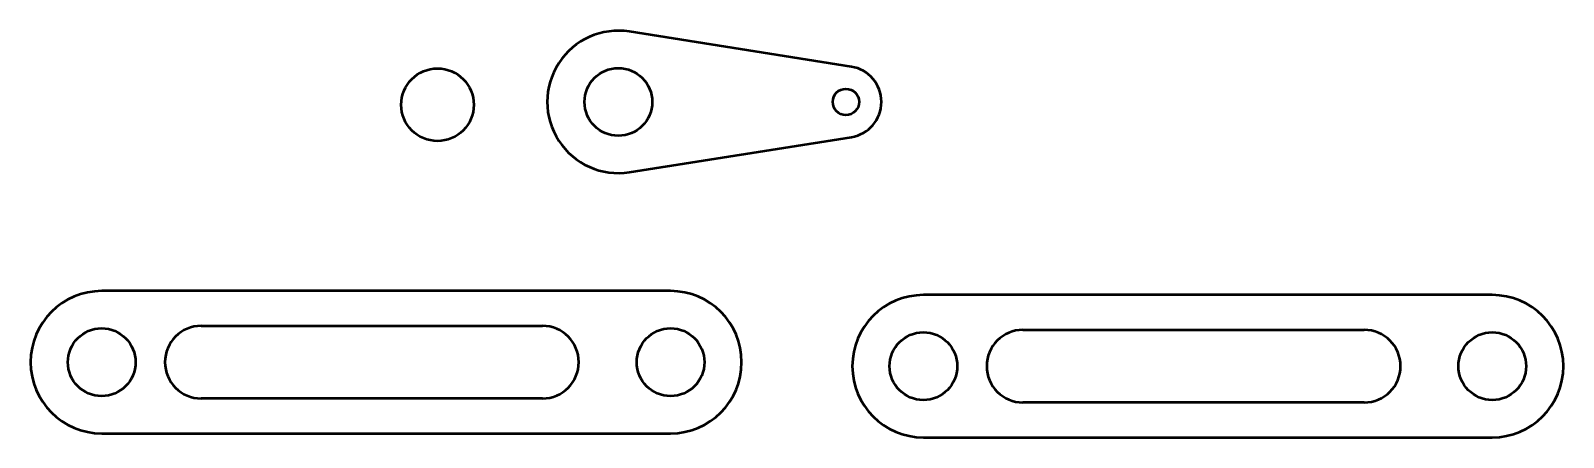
# Model space of a CAD drawing. Header units: millimetres. Extents: x 44 to 151, y 474 to 503.
import ezdxf

# ---------------------------------------------------------------- set-up
doc = ezdxf.new("R2010")
doc.units = ezdxf.units.MM
doc.layers.add('Visible (ANSI)', color=7, linetype='Continuous', lineweight=50)

msp = doc.modelspace()

# ---------------------------------------------------------------- linework, layer by layer
at = {"layer": 'Visible (ANSI)'}
for p, q in [((101.41, 500.41), (85.8, 502.88)), ((85.8, 493), (101.41, 495.47)), ((88.69, 484.66), (48.69, 484.66)), ((146.47, 484.38), (106.47, 484.38)), ((55.69, 482.21), (79.69, 482.21)), ((113.47, 481.93), (137.47, 481.93)), ((79.69, 477.11), (55.69, 477.11)), ((137.47, 476.83), (113.47, 476.83)), ((48.69, 474.66), (88.69, 474.66)), ((106.47, 474.38), (146.47, 474.38))]:
    msp.add_line(p, q, dxfattribs=at)
for centre, radius in [((72.3, 497.74), 2.55), ((85.02, 497.94), 2.38), ((101.02, 497.94), 0.925), ((48.69, 479.66), 2.38), ((88.69, 479.66), 2.38), ((106.47, 479.38), 2.38), ((146.47, 479.38), 2.38)]:
    msp.add_circle(centre, radius, dxfattribs=at)
for centre, radius, start, end in [((85.02, 497.94), 5, 81.0107, 278.9893), ((101.02, 497.94), 2.5, 278.9893, 81.0107), ((48.69, 479.66), 5, 90, 270), ((88.69, 479.66), 5, 270, 90), ((106.47, 479.38), 5, 90, 270), ((146.47, 479.38), 5, 270, 90), ((55.69, 479.66), 2.55, 90, 270), ((79.69, 479.66), 2.55, 270, 90), ((113.47, 479.38), 2.55, 90, 270), ((137.47, 479.38), 2.55, 270, 90)]:
    msp.add_arc(centre, radius, start, end, dxfattribs=at)

doc.saveas('drawing.dxf')
